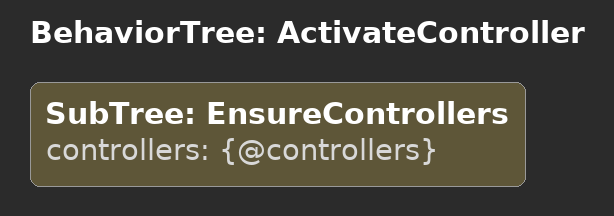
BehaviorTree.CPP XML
<?xml version="1.0" encoding="UTF-8"?>
<root BTCPP_format="4" main_tree_to_execute="ActivateController">

  <BehaviorTree ID="ActivateController">
    <SubTree ID="EnsureControllers" controllers="{@controllers}"/>
  </BehaviorTree>

</root>
